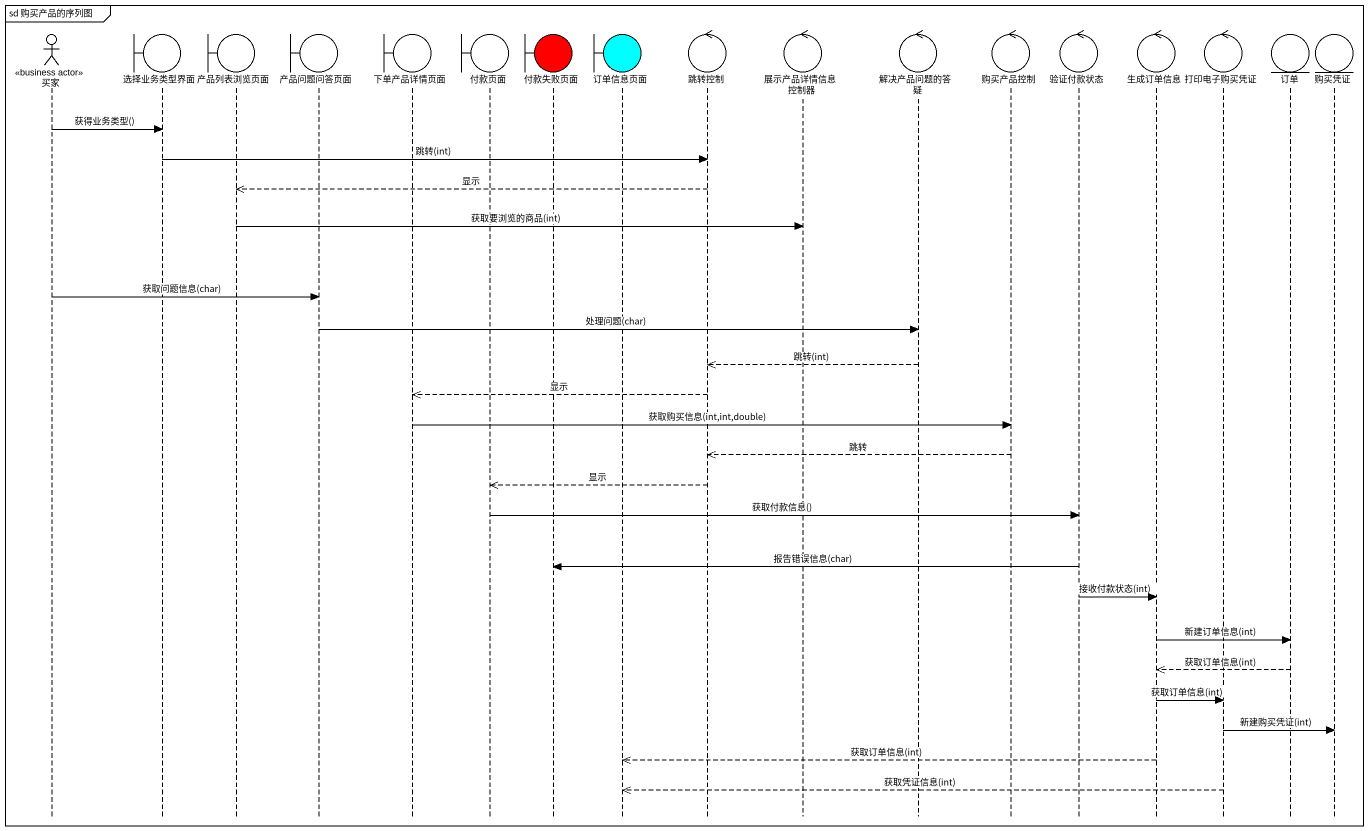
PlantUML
@startuml
mainframe sd 购买产品的序列图
hide footbox
actor 买家 <<business actor>>
boundary 选择业务类型界面
boundary 产品列表浏览页面
boundary 产品问题问答页面
boundary 下单产品详情页面
boundary 付款页面
boundary 付款失败页面 #FF0000
boundary 订单信息页面 #00FFFF
control 跳转控制
control 展示产品详情信息控制器
control 解决产品问题的答疑
control 购买产品控制
control 验证付款状态
control 生成订单信息
control 打印电子购买凭证
entity 订单
entity 购买凭证

买家 -> 选择业务类型界面 : 获得业务类型()
选择业务类型界面 -> 跳转控制 : 跳转(int)
跳转控制 -->> 产品列表浏览页面 : 显示
产品列表浏览页面 -> 展示产品详情信息控制器 : 获取要浏览的商品(int)
买家 -> 产品问题问答页面 : 获取问题信息(char)
产品问题问答页面 -> 解决产品问题的答疑 : 处理问题(char)
解决产品问题的答疑 -->> 跳转控制 : 跳转(int)
跳转控制 -->> 下单产品详情页面 : 显示
下单产品详情页面 -> 购买产品控制 : 获取购买信息(int,int,double)
购买产品控制 -->> 跳转控制 : 跳转
跳转控制 -->> 付款页面 : 显示
付款页面 -> 验证付款状态 : 获取付款信息()
验证付款状态 -> 付款失败页面 : 报告错误信息(char)
验证付款状态 -> 生成订单信息 : 接收付款状态(int)
生成订单信息 -> 订单 : 新建订单信息(int)
订单 -->> 生成订单信息 : 获取订单信息(int)
生成订单信息 -> 打印电子购买凭证 : 获取订单信息(int)
打印电子购买凭证 -> 购买凭证 : 新建购买凭证(int)
生成订单信息 -->> 订单信息页面 : 获取订单信息(int)
打印电子购买凭证 -->> 订单信息页面 : 获取凭证信息(int)
@enduml
